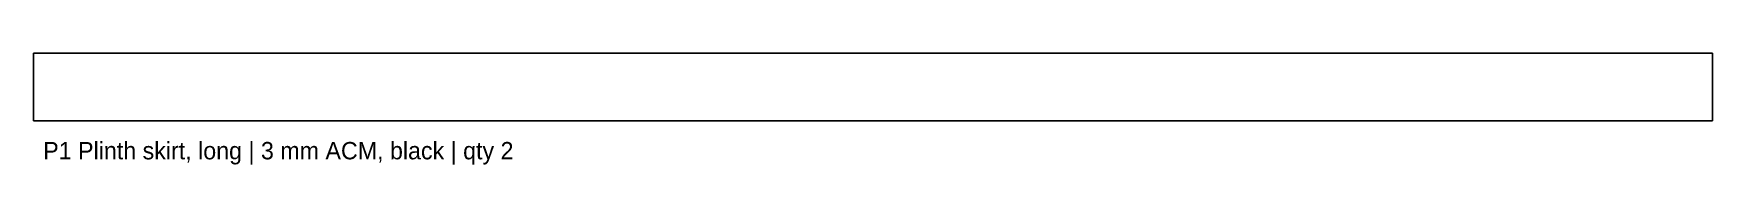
# Model space of a CAD drawing. Header units: millimetres. Extents: x 0 to 1740, y -46 to 70.
import ezdxf

# ---------------------------------------------------------------- set-up
doc = ezdxf.new("R2010")
doc.units = ezdxf.units.MM
doc.layers.add('OUTLINE', color=7, linetype='Continuous')
doc.layers.add('TEXT', color=5, linetype='Continuous')

msp = doc.modelspace()

# ---------------------------------------------------------------- linework, layer by layer
at = {"layer": 'OUTLINE'}
msp.add_lwpolyline([(0, 0), (1740, 0), (1740, 70), (0, 70)], close=True, dxfattribs=at)

# ---------------------------------------------------------------- texts
at = {"layer": 'TEXT'}
msp.add_text('P1 Plinth skirt, long | 3 mm ACM, black | qty 2', height=18, dxfattribs=at).set_placement((10, -40))

doc.saveas('drawing.dxf')
